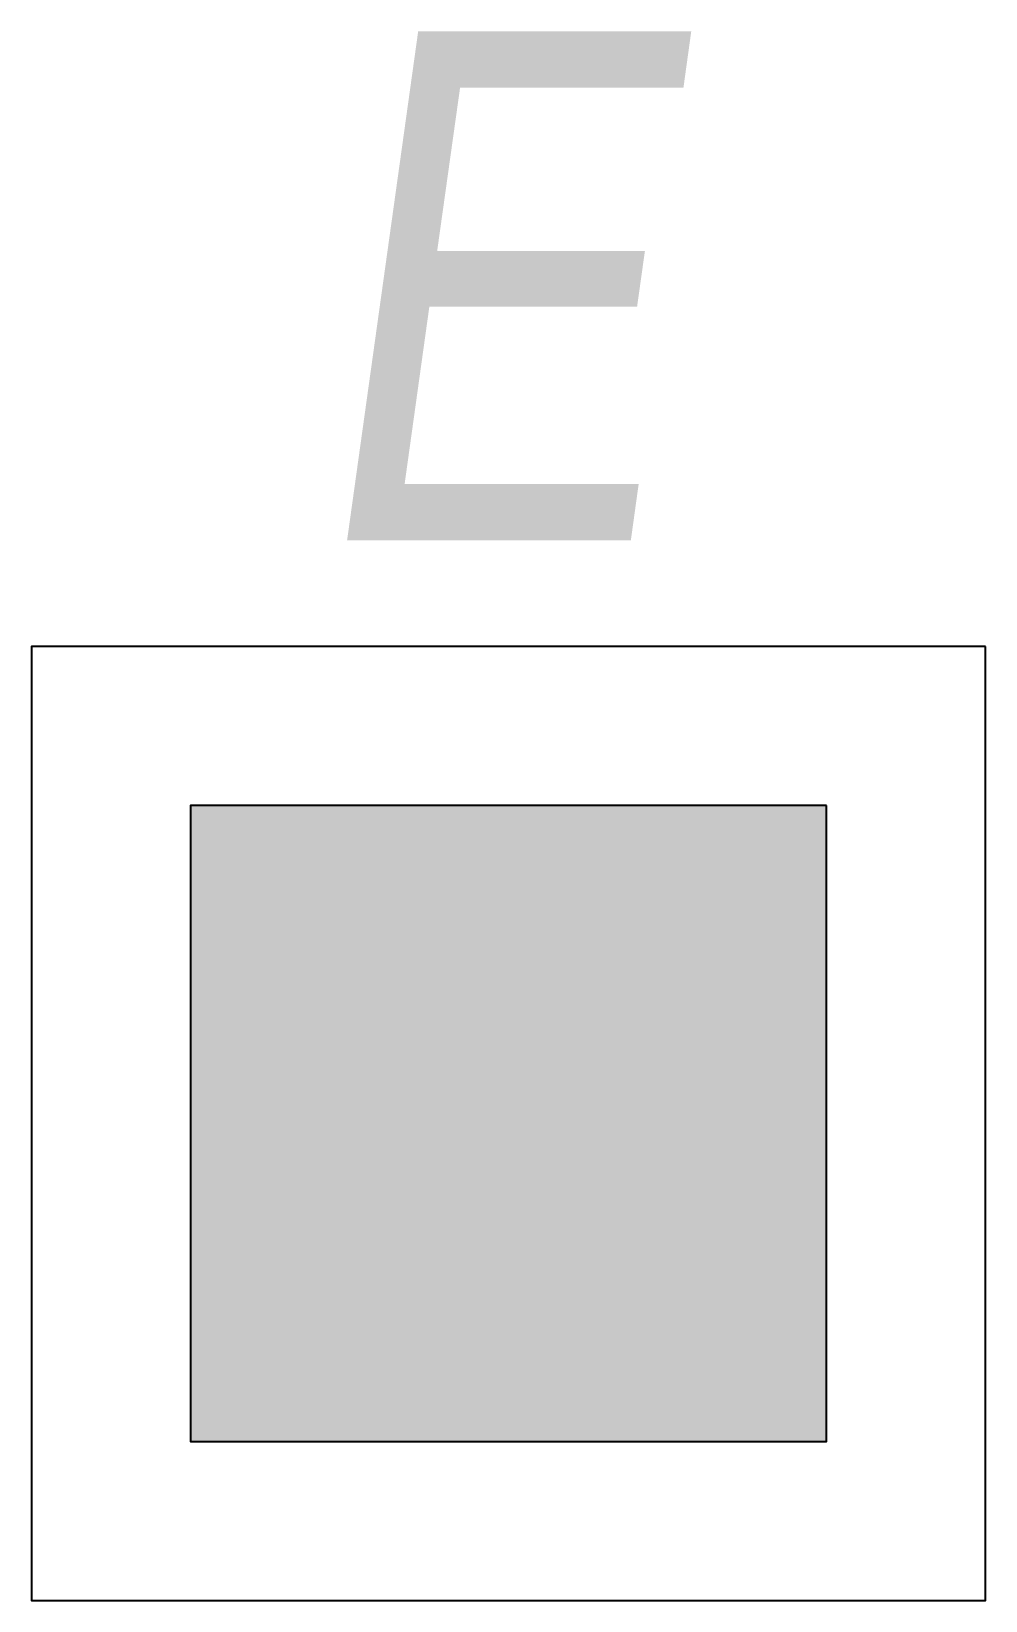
# Model space of a CAD drawing. Extents: x -2.25 to 2.25, y -2.25 to 5.15.
import ezdxf
from ezdxf.enums import TextEntityAlignment as Align

# ---------------------------------------------------------------- set-up
doc = ezdxf.new("R2010")
doc.units = 0
doc.header["$LTSCALE"] = 0.01
doc.header["$MEASUREMENT"] = 0
doc.layers.get('0').update_dxf_attribs({"lineweight": 20})
doc.styles.add('COA_Proposed', font='ariali.ttf', dxfattribs={"height": 2.4})

msp = doc.modelspace()

# ---------------------------------------------------------------- hatches: boundary and pattern name
at = {"linetype": 'ByBlock', "lineweight": -2}
h = msp.add_hatch(color=0, dxfattribs=at)
h.dxf.hatch_style = 1
h.paths.add_polyline_path([(-1.5, -1.5), (1.5, -1.5), (1.5, 1.5), (-1.5, 1.5)])

# ---------------------------------------------------------------- linework, layer by layer
at = {"color": 0, "linetype": 'ByBlock', "lineweight": -2}
for points in [[(2.25, 2.25), (-2.25, 2.25), (-2.25, -2.25), (2.25, -2.25)], [(1.5, 1.5), (-1.5, 1.5), (-1.5, -1.5), (1.5, -1.5)]]:
    msp.add_lwpolyline(points, close=True, dxfattribs=at)

# ---------------------------------------------------------------- texts
at = {"color": 0, "linetype": 'ByBlock', "lineweight": -2, "style": 'COA_Proposed', "width": 0.75}
msp.add_text('E', height=2.4, dxfattribs=at).set_placement((0, 2.75), align=Align.CENTER)

doc.saveas('drawing.dxf')
